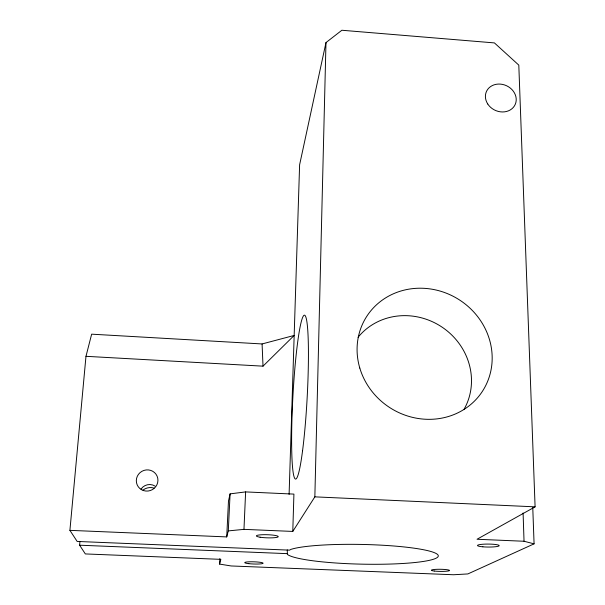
<?xml version="1.0" encoding="UTF-8"?>
<svg xmlns="http://www.w3.org/2000/svg" width="605" height="605" viewBox="0 0 605 605"><rect width="100%" height="100%" fill="white"/><g stroke="black" fill="none" stroke-linecap="round" stroke-linejoin="round"><path stroke-width="0.91" d="M85.978 356.315L263.016 366.161L294.166 335.442L262.086 343.95L91.65 334.172L85.978 356.315L69.908 530.351L226.724 536.907L228.297 530.903L243.966 529.36L292.782 531.432L314.85 496.856L325.982 42.577L341.87 30.25L494.421 42.91L518.803 65.121L535.092 506.839L477.02 539.259L524.036 541.256L534.079 543.842L532.763 507.557M292.782 531.432L293.917 494.103L245.622 491.91L230.089 493.861L228.471 501.084L226.724 536.907M69.908 530.351L77.16 541.445L289.561 550.142L290.907 549.393A76.064 9.854 1.2 0 1 411.302 547.797A76.064 9.854 1.2 0 1 400.208 563.641A76.064 9.854 1.2 0 1 287.39 554.414L287.254 549.892M289.099 494.376L299.611 164.772L325.982 42.577M243.966 529.36L245.622 491.91M228.297 530.903L230.089 493.861M534.079 543.842L467.869 573.933L453.576 574.75L231.155 565.962L219.592 564.094L219.865 558.596M219.592 564.094L220.833 559.353L85.328 553.93L79.618 545.203L79.951 541.467M79.618 545.203L287.133 553.643M314.85 496.856L535.092 506.839M262.086 343.95L263.016 366.161M523.091 512.987L524.036 541.256M358.069 337.287A64.274 60.326 33.6 0 1 442.338 327.32A64.274 60.326 33.6 0 1 464.111 409.23M141.01 489.097A10.202 9.914 -29.5 0 1 155.046 486.087M142.984 490.095A11.964 11.631 -30.8 0 1 154.018 488.091M359.809 368.082A68.91 64.13 32.7 0 0 473.511 402.022A68.91 64.13 32.7 0 0 440.569 291.209A68.91 64.13 32.7 0 0 359.809 368.082M143.627 490.602A10.875 10.55 -25.8 0 0 157.739 478.192A10.875 10.55 -25.8 0 0 140.02 472.656A10.875 10.55 -25.8 0 0 143.627 490.602M302.568 450.695A82.076 7.154 -86.9 0 0 305.638 316.491A82.076 7.154 -86.9 0 0 291.822 423.681A82.076 7.154 -86.9 0 0 302.568 450.695M487.728 103.969A15.775 13.544 24.5 0 0 514.409 105.958A15.775 13.544 24.5 0 0 500.327 84.103A15.775 13.544 24.5 0 0 487.728 103.969M482.888 546.814A10.86 1.49 0.4 0 0 499.208 545.627A10.86 1.49 0.4 0 0 482.949 544.235A10.86 1.49 0.4 0 0 482.888 546.814M434.216 571.029A9.105 1.066 0.8 0 0 449.281 570.704A9.105 1.066 0.8 0 0 437.717 569.29A9.105 1.066 0.8 0 0 434.216 571.029M260.082 537.21A10.92 1.558 1.9 0 0 278.043 536.938A10.92 1.558 1.9 0 0 263.962 534.684A10.92 1.558 1.9 0 0 260.082 537.21M248.814 563.663A9.181 1.104 1.9 0 0 263.077 563.285A9.181 1.104 1.9 0 0 249.88 561.788A9.181 1.104 1.9 0 0 248.814 563.663"/></g></svg>
